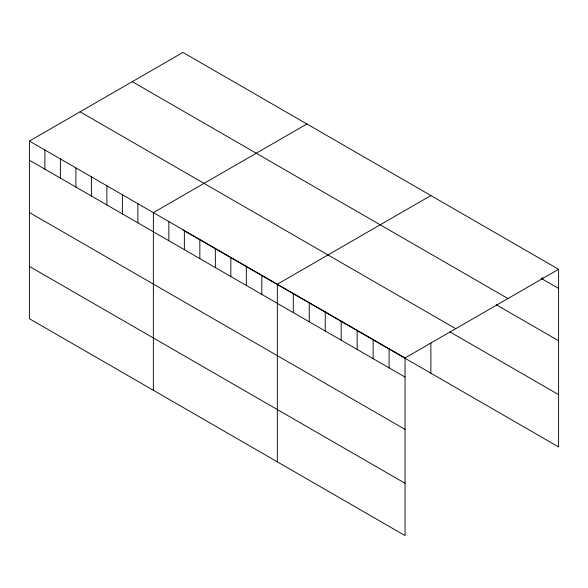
<?xml version="1.0" encoding="UTF-8"?>
<svg xmlns="http://www.w3.org/2000/svg" width="588" height="588" viewBox="0 0 588 588"><rect width="100%" height="100%" fill="white"/><g stroke="black" fill="none" stroke-linecap="round" stroke-linejoin="round"><path stroke-width="0.88" d="M29.4 141.061L405.059 357.945L405.059 535.587L29.4 318.703L29.4 141.061L182.941 52.413L558.6 269.297L558.6 446.939L182.941 230.055M306.914 123.98L153.365 212.628L153.365 390.278M430.879 195.554L277.33 284.202L277.33 461.852M405.059 357.945L558.6 269.297M541.114 278.352L558.6 288.451M132.278 81.666L507.929 298.55M496.257 304.76L558.6 340.753M80.071 111.808L455.722 328.685M449.886 331.875L558.6 394.636M29.4 160.215L405.059 377.099M29.4 212.518L405.059 429.402M29.4 266.408L405.059 483.285M542.636 277.411L542.636 279.234M430.879 342.922L430.879 373.204M389.087 348.721L389.087 367.882M373.123 339.504L373.123 358.665M357.159 330.287L357.159 349.448M341.194 321.07L341.194 340.231M325.23 311.853L325.23 331.015M309.266 302.636L309.266 321.79M293.294 293.419L293.294 312.573M261.836 275.257L261.836 294.412M246.343 266.305L246.343 285.467M230.849 257.36L230.849 276.522M215.348 248.415L215.348 267.577M199.854 239.47L199.854 258.624M184.36 230.525L184.36 249.679M168.859 221.573L168.859 240.735M137.871 203.683L137.871 222.845M122.377 194.738L122.377 213.892M106.876 185.793L106.876 204.947M91.383 176.841L91.383 196.002M75.889 167.896L75.889 187.058M60.395 158.951L60.395 178.113M44.894 150.006L44.894 169.16"/></g></svg>
